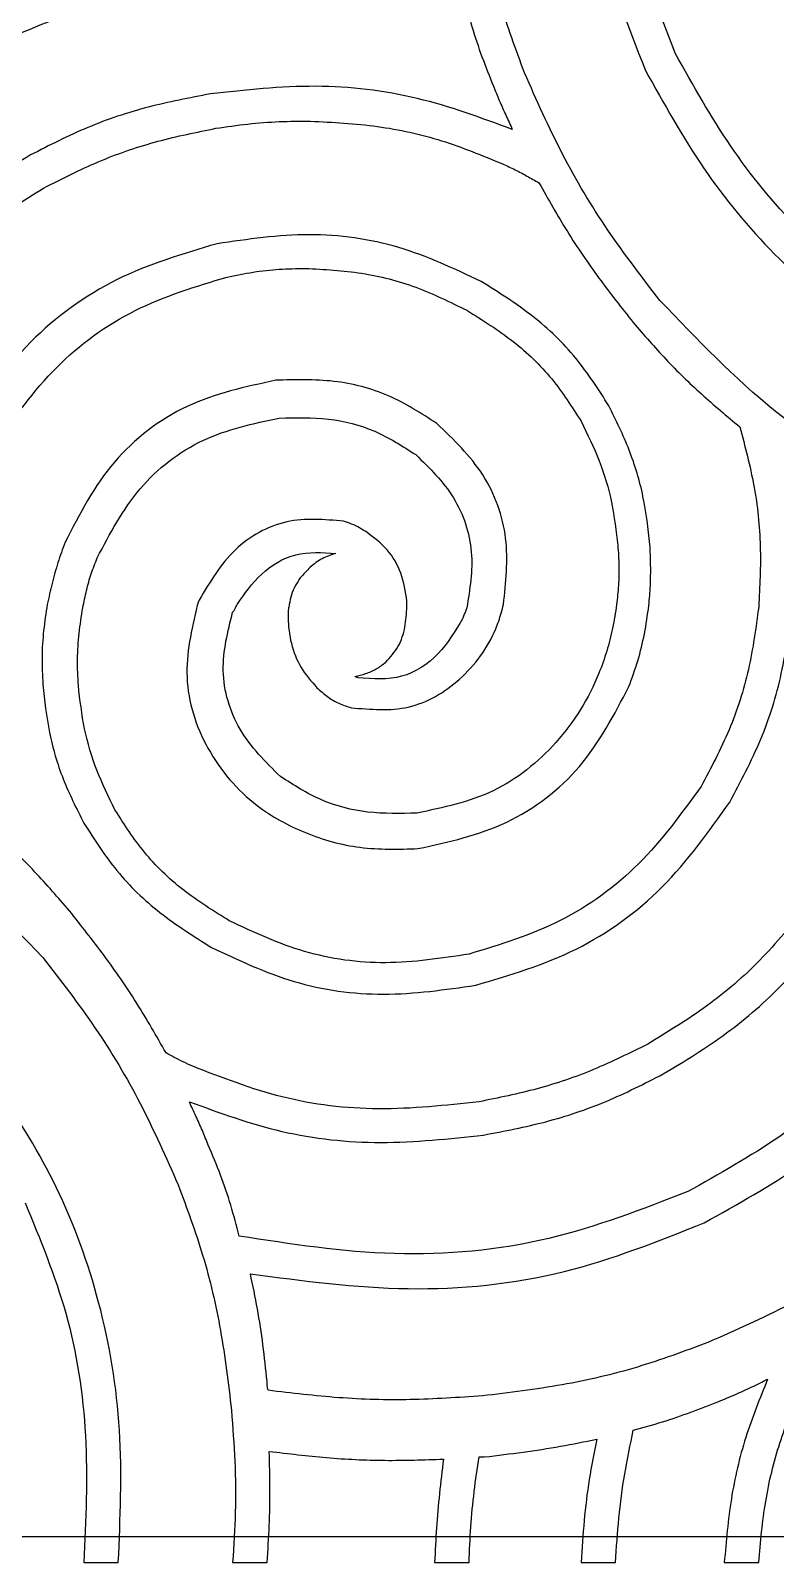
# Model space of a CAD drawing. Extents: x 0 to 371, y 0 to 260.
# Drawn here: x 27.23 to 44.98, y 0.05 to 36.57 of the extents above; entities that cross this region are included whole.
import ezdxf

# ---------------------------------------------------------------- set-up
doc = ezdxf.new("R2010")
doc.units = 0
doc.layers.add('Layer_1', color=7, linetype='CONTINUOUS')

msp = doc.modelspace()

# ---------------------------------------------------------------- linework, layer by layer
at = {"layer": 'Layer_1', "color": 7}
for points in [[(0.02646, 259.95312), (370.443122, 259.95312), (370.443122, 0.661457), (0.02646, 0.661457)], [(33.895606, 34.408445)], [(33.772615, 30.89858)]]:
    msp.add_lwpolyline(points, close=True, dxfattribs=at)
for points in [[(36.195206, 22.83344), (36.195206, 22.965731)], [(37.914998, 2.56646), (38.047289, 2.56646)], [(28.495418, 0.052918), (29.316039, 0.052918)], [(32.040938, 0.052918), (32.861043, 0.052918)], [(36.856664, 0.052918), (37.676769, 0.052918)], [(40.348958, 0.052918), (41.169063, 0.052918)], [(43.762186, 0.052918), (44.582291, 0.052918)]]:
    msp.add_lwpolyline(points, dxfattribs=at)
for points, knots in [([(42.597916, 36.009896), (42.16989, 37.112584), (41.288582, 39.38302), (40.968389, 43.113116), (41.366373, 45.589636), (41.565938, 46.831457)], [0, 0, 0, 0, 3.536436, 7.28153, 11.048228, 11.048228, 11.048228, 11.048228]), ([(40.693123, 46.566874), (40.518027, 45.304707), (40.169309, 42.790978), (40.542986, 39.022713), (41.444932, 36.728973), (41.883748, 35.613021)], [0, 0, 0, 0, 3.816573, 7.601078, 11.186883, 11.186883, 11.186883, 11.186883]), ([(38.999686, 35.559795), (38.793916, 36.114275), (38.374404, 37.244717), (37.95574, 39.048445), (37.805969, 40.294612), (37.72948, 40.931043)], [0, 0, 0, 0, 1.773057, 3.6148, 5.537175, 5.537175, 5.537175, 5.537175]), ([(49.450728, 33.125835), (49.01216, 33.483309), (48.141426, 34.193042), (47.048318, 35.48071), (46.180915, 36.817849), (45.535589, 38.183904), (45.073139, 39.53382), (44.887157, 40.465293), (44.794164, 40.931043)], [0, 0, 0, 0, 1.694336, 3.363942, 5.041931, 6.462934, 7.88643, 9.310004, 9.310004, 9.310004, 9.310004]), ([(26.696561, 36.380416), (27.367181, 36.667458), (28.741841, 37.255848), (30.986038, 37.739263), (32.535723, 37.82412), (33.321479, 37.867147)], [0, 0, 0, 0, 2.184858, 4.4786, 6.837881, 6.837881, 6.837881, 6.837881]), ([(37.544478, 37.411878), (37.609302, 37.160908), (37.737442, 36.664808), (37.976422, 35.940383), (38.164992, 35.474088), (38.258646, 35.242501)], [0, 0, 0, 0, 0.777492, 1.536895, 2.286196, 2.286196, 2.286196, 2.286196]), ([(47.386771, 30.189063), (46.747282, 30.726188), (45.460887, 31.806667), (43.847366, 33.78209), (43.016096, 35.26427), (42.597916, 36.009896)], [0, 0, 0, 0, 2.50184, 5.032695, 7.594725, 7.594725, 7.594725, 7.594725]), ([(42.227396, 30.135837), (41.801984, 30.68668), (40.947832, 31.792674), (39.862369, 33.611401), (39.289031, 34.9063), (38.999686, 35.559795)], [0, 0, 0, 0, 2.086879, 4.19008, 6.332929, 6.332929, 6.332929, 6.332929]), ([(41.883748, 35.613021), (42.322727, 34.825479), (43.194121, 33.262174), (44.892354, 31.19034), (46.242243, 30.060733), (46.910831, 29.501249)], [0, 0, 0, 0, 2.701851, 5.363294, 7.97507, 7.97507, 7.97507, 7.97507]), ([(31.511771, 35.057499), (31.013411, 34.962391), (30.019152, 34.772645), (28.574622, 34.290591), (27.675244, 33.831666), (27.225728, 33.602291)], [0, 0, 0, 0, 1.521205, 3.0349, 4.547437, 4.547437, 4.547437, 4.547437]), ([(38.708748, 34.210523), (37.962057, 34.486193), (36.45193, 35.043715), (33.992703, 35.332039), (32.347945, 35.15003), (31.511771, 35.057499)], [0, 0, 0, 0, 2.38255, 4.818536, 7.337633, 7.337633, 7.337633, 7.337633]), ([(38.258646, 35.242501), (38.304609, 35.127513), (38.39711, 34.8961), (38.550611, 34.553497), (38.655925, 34.325086), (38.708748, 34.210523)], [0, 0, 0, 0, 0.371463, 0.747572, 1.126046, 1.126046, 1.126046, 1.126046]), ([(31.644063, 34.236878), (31.89631, 34.273683), (32.397043, 34.346745), (33.149217, 34.40452), (33.647973, 34.407142), (33.895606, 34.408445)], [0, 0, 0, 0, 0.764628, 1.517858, 2.26062, 2.26062, 2.26062, 2.26062]), ([(33.895606, 34.408445), (34.429184, 34.38057), (35.485206, 34.325403), (37.031701, 33.98609), (37.99288, 33.588161), (38.470519, 33.390418)], [0, 0, 0, 0, 1.601446, 3.169476, 4.718375, 4.718375, 4.718375, 4.718375]), ([(27.622603, 32.861251), (28.049987, 33.074355), (28.900665, 33.498523), (30.253346, 33.956675), (31.180501, 34.143479), (31.644063, 34.236878)], [0, 0, 0, 0, 1.431634, 2.849563, 4.267399, 4.267399, 4.267399, 4.267399]), ([(27.225728, 33.602291), (26.713132, 33.290947), (25.689753, 32.669359), (24.327278, 31.47589), (23.562161, 30.549162), (23.177396, 30.083126)], [0, 0, 0, 0, 1.797007, 3.587655, 5.399073, 5.399073, 5.399073, 5.399073]), ([(38.470519, 33.390418), (38.572119, 33.345128), (38.772076, 33.255995), (39.059224, 33.09823), (39.248351, 32.993454), (39.343335, 32.940833)], [0, 0, 0, 0, 0.333559, 0.656472, 0.982273, 0.982273, 0.982273, 0.982273]), ([(23.838855, 29.580315), (24.196773, 30.01808), (24.907385, 30.88722), (26.188516, 31.992166), (27.143776, 32.571073), (27.622603, 32.861251)], [0, 0, 0, 0, 1.694336, 3.363942, 5.041931, 5.041931, 5.041931, 5.041931]), ([(39.343335, 32.940833), (39.563556, 32.549433), (40.003337, 31.767808), (40.760247, 30.656667), (41.315288, 29.956235), (41.592293, 29.60667)], [0, 0, 0, 0, 1.346866, 2.689695, 4.027539, 4.027539, 4.027539, 4.027539]), ([(31.670418, 31.485624), (30.853339, 31.243562), (29.225277, 30.761243), (27.108829, 29.221147), (26.115203, 27.826481), (25.611873, 27.119999)], [0, 0, 0, 0, 2.544135, 5.069289, 7.661578, 7.661578, 7.661578, 7.661578]), ([(37.967708, 30.585938), (37.323788, 30.889699), (36.02801, 31.500966), (33.843206, 31.802433), (32.400574, 31.592087), (31.670418, 31.485624)], [0, 0, 0, 0, 2.127754, 4.281735, 6.489169, 6.489169, 6.489169, 6.489169]), ([(26.378751, 26.696253), (26.835836, 27.338507), (27.740672, 28.6099), (29.672856, 30.015752), (31.160567, 30.465649), (31.908646, 30.691874)], [0, 0, 0, 0, 2.355551, 4.663002, 6.99681, 6.99681, 6.99681, 6.99681]), ([(31.908646, 30.691874), (32.115248, 30.733832), (32.526415, 30.817335), (33.150112, 30.886239), (33.565713, 30.894478), (33.772615, 30.89858)], [0, 0, 0, 0, 0.632265, 1.258296, 1.878937, 1.878937, 1.878937, 1.878937]), ([(33.772615, 30.89858), (34.222404, 30.875127), (35.117543, 30.828452), (36.426649, 30.490963), (37.224955, 30.095551), (37.623543, 29.898124)], [0, 0, 0, 0, 1.34924, 2.685161, 4.017308, 4.017308, 4.017308, 4.017308]), ([(41.010416, 27.622295), (40.761621, 28.010677), (40.255155, 28.801295), (39.212002, 29.805485), (38.38772, 30.322495), (37.967708, 30.585938)], [0, 0, 0, 0, 1.380479, 2.810201, 4.295596, 4.295596, 4.295596, 4.295596]), ([(52.44021, 23.759481), (51.079709, 24.241513), (48.44602, 25.17464), (44.927044, 27.310171), (43.109662, 29.212387), (42.227396, 30.135837)], [0, 0, 0, 0, 4.325799, 8.373986, 12.193383, 12.193383, 12.193383, 12.193383]), ([(37.623543, 29.898124), (38.001373, 29.662747), (38.741827, 29.201467), (39.677435, 28.305272), (40.12819, 27.598466), (40.348958, 27.252291)], [0, 0, 0, 0, 1.333712, 2.613745, 3.842465, 3.842465, 3.842465, 3.842465]), ([(41.592293, 29.60667), (41.846843, 29.311498), (42.359137, 28.717449), (43.211508, 27.889001), (43.823568, 27.378063), (44.132706, 27.119999)], [0, 0, 0, 0, 1.168926, 2.352519, 3.560401, 3.560401, 3.560401, 3.560401]), ([(33.072916, 28.231043), (32.348673, 28.0746), (30.908122, 27.763428), (29.076639, 26.360332), (28.392853, 25.038869), (28.045833, 24.368229)], [0, 0, 0, 0, 2.205182, 4.386198, 6.633616, 6.633616, 6.633616, 6.633616]), ([(36.909375, 27.199065), (36.535614, 27.441101), (35.783736, 27.927996), (34.446002, 28.269899), (33.534824, 28.244114), (33.072916, 28.231043)], [0, 0, 0, 0, 1.329611, 2.674722, 4.057669, 4.057669, 4.057669, 4.057669]), ([(41.989168, 24.315003), (41.945445, 24.698865), (41.85818, 25.465007), (41.521086, 26.580523), (41.181119, 27.27406), (41.010416, 27.622295)], [0, 0, 0, 0, 1.157449, 2.310129, 3.4726, 3.4726, 3.4726, 3.4726]), ([(28.813228, 23.99771), (29.116197, 24.573802), (29.714108, 25.710724), (31.284566, 26.93321), (32.528985, 27.198456), (33.152498, 27.331356)], [0, 0, 0, 0, 1.939308, 3.827231, 5.723082, 5.723082, 5.723082, 5.723082]), ([(33.152498, 27.331356), (33.544354, 27.340822), (34.316983, 27.359485), (35.450159, 27.070674), (36.089123, 26.661714), (36.406563, 26.458541)], [0, 0, 0, 0, 1.173202, 2.313221, 3.438758, 3.438758, 3.438758, 3.438758]), ([(38.496875, 22.886666), (38.555199, 23.413723), (38.672965, 24.477931), (38.097377, 26.062506), (37.308092, 26.817613), (36.909375, 27.199065)], [0, 0, 0, 0, 1.577528, 3.185267, 4.826555, 4.826555, 4.826555, 4.826555]), ([(40.348958, 27.252291), (40.502136, 26.941285), (40.806891, 26.322522), (41.102742, 25.321474), (41.182239, 24.63466), (41.222289, 24.288648)], [0, 0, 0, 0, 1.038912, 2.066965, 3.110732, 3.110732, 3.110732, 3.110732]), ([(44.132706, 27.119999), (44.256121, 26.654167), (44.503307, 25.721164), (44.65642, 24.276471), (44.606957, 23.313608), (44.582291, 22.83344)], [0, 0, 0, 0, 1.444482, 2.893114, 4.334162, 4.334162, 4.334162, 4.334162]), ([(36.406563, 26.458541), (36.735442, 26.137925), (37.392445, 25.49743), (37.841542, 24.144979), (37.695684, 23.249826), (37.623543, 22.807085)], [0, 0, 0, 0, 1.365466, 2.727799, 4.061015, 4.061015, 4.061015, 4.061015]), ([(34.686771, 24.871041), (34.228758, 24.911148), (33.30147, 24.992347), (31.987795, 24.253156), (31.498995, 23.420851), (31.247188, 22.992087)], [0, 0, 0, 0, 1.356338, 2.746027, 4.222582, 4.222582, 4.222582, 4.222582]), ([(35.242293, 24.606458), (35.185058, 24.642048), (35.067775, 24.714977), (34.88227, 24.805522), (34.75098, 24.849522), (34.686771, 24.871041)], [0, 0, 0, 0, 0.202151, 0.414237, 0.617239, 0.617239, 0.617239, 0.617239]), ([(36.195206, 22.965731), (36.16024, 23.191664), (36.092368, 23.630214), (35.756042, 24.216914), (35.413266, 24.476819), (35.242293, 24.606458)], [0, 0, 0, 0, 0.682479, 1.32474, 1.963902, 1.963902, 1.963902, 1.963902]), ([(28.045833, 24.368229), (27.98751, 24.20758), (27.870594, 23.885535), (27.733975, 23.389363), (27.659724, 23.054221), (27.622603, 22.886666)], [0, 0, 0, 0, 0.512559, 1.027502, 1.54235, 1.54235, 1.54235, 1.54235]), ([(32.146875, 22.886666), (32.325642, 23.140776), (32.683798, 23.649878), (33.534314, 24.170832), (34.176469, 24.126237), (34.501769, 24.103646)], [0, 0, 0, 0, 0.929904, 1.863034, 2.821039, 2.821039, 2.821039, 2.821039]), ([(34.501769, 24.103646), (34.390595, 24.066808), (34.168107, 23.993087), (33.884256, 23.781514), (33.730942, 23.607623), (33.654793, 23.521253)], [0, 0, 0, 0, 0.349496, 0.699425, 1.044749, 1.044749, 1.044749, 1.044749]), ([(41.222289, 24.288648), (41.234742, 24.130352), (41.259476, 23.81596), (41.24319, 23.346998), (41.211228, 23.039013), (41.195418, 22.886666)], [0, 0, 0, 0, 0.476032, 0.945452, 1.404949, 1.404949, 1.404949, 1.404949]), ([(41.962813, 22.859795), (41.976998, 23.018749), (42.005502, 23.338171), (42.010002, 23.824284), (41.996169, 24.150099), (41.989168, 24.315003)], [0, 0, 0, 0, 0.478603, 0.961761, 1.456911, 1.456911, 1.456911, 1.456911]), ([(28.469063, 22.807085), (28.49715, 22.94561), (28.552567, 23.21893), (28.663513, 23.618434), (28.763633, 23.87207), (28.813228, 23.99771)], [0, 0, 0, 0, 0.424009, 0.8366, 1.2416, 1.2416, 1.2416, 1.2416]), ([(33.654793, 23.521253), (33.612538, 23.457721), (33.527693, 23.330153), (33.431496, 23.117152), (33.404053, 22.963948), (33.39021, 22.886666)], [0, 0, 0, 0, 0.228846, 0.459505, 0.6943, 0.6943, 0.6943, 0.6943]), ([(27.622603, 22.886666), (27.590884, 22.681256), (27.526788, 22.266177), (27.484623, 21.628441), (27.505894, 21.1989), (27.516666, 20.981356)], [0, 0, 0, 0, 0.623438, 1.259798, 1.912811, 1.912811, 1.912811, 1.912811]), ([(28.363127, 20.955001), (28.352346, 21.164031), (28.33097, 21.578488), (28.374063, 22.198438), (28.437414, 22.604318), (28.469063, 22.807085)], [0, 0, 0, 0, 0.627466, 1.244117, 1.859713, 1.859713, 1.859713, 1.859713]), ([(31.194478, 22.859795), (31.061458, 22.288049), (30.793838, 21.137766), (31.357505, 19.384906), (32.441873, 18.118192), (33.764309, 17.398218), (35.082559, 17.027919), (35.996638, 17.053083), (36.459789, 17.065833)], [0, 0, 0, 0, 1.73369, 3.487973, 5.285129, 6.608863, 7.955425, 9.338494, 9.338494, 9.338494, 9.338494]), ([(31.247188, 22.992087), (31.239952, 22.980957), (31.223912, 22.956285), (31.215069, 22.908678), (31.201664, 22.876854), (31.194478, 22.859795)], [0, 0, 0, 0, 0.039476, 0.087505, 0.142997, 0.142997, 0.142997, 0.142997]), ([(33.178853, 18.785624), (32.824206, 19.135593), (32.121222, 19.829303), (31.688555, 21.303757), (31.924701, 22.240206), (32.040938, 22.701148)], [0, 0, 0, 0, 1.479953, 2.933571, 4.342663, 4.342663, 4.342663, 4.342663]), ([(32.040938, 22.701148), (32.056917, 22.720502), (32.088628, 22.75891), (32.118275, 22.824515), (32.137709, 22.866748), (32.146875, 22.886666)], [0, 0, 0, 0, 0.074948, 0.148729, 0.214586, 0.214586, 0.214586, 0.214586]), ([(33.39021, 22.886666), (33.383083, 22.851482), (33.368918, 22.781549), (33.364208, 22.67483), (33.361428, 22.399729), (33.418479, 21.954054), (33.64187, 21.367951), (33.915288, 21.057262), (34.051668, 20.902291)], [0, 0, 0, 0, 0.107533, 0.213734, 0.319652, 0.933139, 1.551137, 2.166175, 2.166175, 2.166175, 2.166175]), ([(34.872289, 20.425835), (35.332347, 20.384843), (36.263736, 20.301854), (37.545046, 21.05411), (38.16064, 21.906049), (38.385792, 22.490317), (38.445442, 22.68544), (38.479465, 22.818554), (38.496875, 22.886666)], [0, 0, 0, 0, 1.356337, 2.745907, 4.222353, 4.421867, 4.623134, 4.834031, 4.834031, 4.834031, 4.834031]), ([(35.692394, 21.510523), (35.800453, 21.630531), (36.018331, 21.872502), (36.16745, 22.347583), (36.18596, 22.671602), (36.195206, 22.83344)], [0, 0, 0, 0, 0.479683, 0.967182, 1.45365, 1.45365, 1.45365, 1.45365]), ([(41.195418, 22.886666), (41.165919, 22.697221), (41.107655, 22.323051), (40.965259, 21.774195), (40.63068, 20.808524), (39.844112, 19.54348), (38.307605, 18.307818), (37.058686, 18.044319), (36.432918, 17.912293)], [0, 0, 0, 0, 0.574893, 1.135461, 1.698344, 3.637651, 5.525575, 7.421426, 7.421426, 7.421426, 7.421426]), ([(37.623543, 22.807085), (37.612777, 22.778217), (37.590358, 22.7181), (37.551308, 22.631486), (37.528888, 22.571369), (37.518123, 22.542501)], [0, 0, 0, 0, 0.092409, 0.192438, 0.284847, 0.284847, 0.284847, 0.284847]), ([(41.486873, 20.928646), (41.561042, 21.133552), (41.710239, 21.545733), (41.869515, 22.19272), (41.93143, 22.635407), (41.962813, 22.859795)], [0, 0, 0, 0, 0.653464, 1.314483, 1.993941, 1.993941, 1.993941, 1.993941]), ([(44.582291, 22.83344), (44.515372, 22.332857), (44.381556, 21.331858), (43.91636, 19.882104), (43.442997, 18.991862), (43.206664, 18.547396)], [0, 0, 0, 0, 1.513325, 3.026145, 4.534517, 4.534517, 4.534517, 4.534517]), ([(43.894478, 18.176876), (44.15368, 18.664975), (44.672083, 19.641169), (45.170919, 21.236172), (45.307553, 22.335588), (45.376041, 22.886666)], [0, 0, 0, 0, 1.655747, 3.311482, 4.975489, 4.975489, 4.975489, 4.975489]), ([(37.518123, 22.542501), (37.346015, 22.251448), (36.999855, 21.666053), (36.086625, 21.056919), (35.38474, 21.112159), (35.030936, 21.140003)], [0, 0, 0, 0, 1.011101, 2.033623, 3.072952, 3.072952, 3.072952, 3.072952]), ([(34.951355, 21.166874), (35.039614, 21.188152), (35.217048, 21.230927), (35.471759, 21.34187), (35.618601, 21.454116), (35.692394, 21.510523)], [0, 0, 0, 0, 0.272222, 0.547266, 0.825112, 0.825112, 0.825112, 0.825112]), ([(17.303853, 20.849065), (18.664354, 20.367034), (21.298043, 19.433906), (24.817019, 17.298375), (26.6344, 15.396159), (27.516666, 14.47271)], [0, 0, 0, 0, 4.325799, 8.373986, 12.193382, 12.193382, 12.193382, 12.193382]), ([(27.516666, 20.981356), (27.558729, 20.597697), (27.64265, 19.832239), (27.969767, 18.712106), (28.319377, 18.021706), (28.495418, 17.674065)], [0, 0, 0, 0, 1.156623, 2.307632, 3.475039, 3.475039, 3.475039, 3.475039]), ([(29.236458, 17.991874), (29.083283, 18.302837), (28.778551, 18.921476), (28.482657, 19.92234), (28.403172, 20.609033), (28.363127, 20.955001)], [0, 0, 0, 0, 1.03879, 2.066605, 3.11024, 3.11024, 3.11024, 3.11024]), ([(34.051668, 20.902291), (34.131907, 20.828728), (34.289574, 20.684179), (34.568039, 20.51954), (34.770409, 20.457213), (34.872289, 20.425835)], [0, 0, 0, 0, 0.326106, 0.640784, 0.959816, 0.959816, 0.959816, 0.959816]), ([(35.030936, 21.140003), (35.021896, 21.14178), (35.003115, 21.145471), (34.979176, 21.161407), (34.960394, 21.165098), (34.951355, 21.166874)], [0, 0, 0, 0, 0.027412, 0.056953, 0.084365, 0.084365, 0.084365, 0.084365]), ([(36.459789, 17.065833), (37.184293, 17.224239), (38.625992, 17.539452), (40.450736, 18.946732), (41.138754, 20.262768), (41.486873, 20.928646)], [0, 0, 0, 0, 2.206856, 4.391448, 6.628866, 6.628866, 6.628866, 6.628866]), ([(36.432918, 17.912293), (36.041057, 17.90286), (35.268397, 17.884261), (34.135259, 18.173395), (33.496294, 18.582419), (33.178853, 18.785624)], [0, 0, 0, 0, 1.173205, 2.313288, 3.43889, 3.43889, 3.43889, 3.43889]), ([(43.206664, 18.547396), (42.742993, 17.905667), (41.827246, 16.638256), (39.899833, 15.232059), (38.418847, 14.779204), (37.676769, 14.552291)], [0, 0, 0, 0, 2.366487, 4.673792, 6.990994, 6.990994, 6.990994, 6.990994]), ([(28.15177, 15.583753), (27.879229, 15.898463), (27.330047, 16.532617), (26.423129, 17.422713), (25.760479, 17.959118), (25.426355, 18.229587)], [0, 0, 0, 0, 1.248722, 2.516229, 3.805333, 3.805333, 3.805333, 3.805333]), ([(31.961873, 15.346041), (31.584043, 15.581418), (30.843589, 16.042698), (29.907981, 16.938893), (29.457226, 17.6457), (29.236458, 17.991874)], [0, 0, 0, 0, 1.333712, 2.613745, 3.842465, 3.842465, 3.842465, 3.842465]), ([(37.835416, 13.811251), (38.652534, 14.05332), (40.280698, 14.53566), (42.397373, 16.075676), (43.391105, 17.470388), (43.894478, 18.176876)], [0, 0, 0, 0, 2.544261, 5.069616, 7.661989, 7.661989, 7.661989, 7.661989]), ([(28.495418, 17.674065), (28.744208, 17.28572), (29.250651, 16.495195), (30.293883, 15.491258), (31.118122, 14.974342), (31.538127, 14.710938)], [0, 0, 0, 0, 1.380369, 2.809918, 4.295238, 4.295238, 4.295238, 4.295238]), ([(30.453438, 12.197396), (30.224648, 12.597214), (29.769027, 13.393427), (28.994364, 14.521503), (28.43118, 15.231503), (28.15177, 15.583753)], [0, 0, 0, 0, 1.381542, 2.751258, 4.099919, 4.099919, 4.099919, 4.099919]), ([(37.676769, 14.552291), (37.016451, 14.451082), (35.710603, 14.25093), (33.72807, 14.52284), (32.54885, 15.072459), (31.961873, 15.346041)], [0, 0, 0, 0, 1.997914, 3.95108, 5.886882, 5.886882, 5.886882, 5.886882]), ([(45.720206, 15.68969), (45.362288, 15.251925), (44.651675, 14.382784), (43.370545, 13.277839), (42.415284, 12.698932), (41.936458, 12.408753)], [0, 0, 0, 0, 1.694336, 3.363942, 5.041931, 5.041931, 5.041931, 5.041931]), ([(29.316039, 0.052918), (29.362093, 1.105359), (29.453155, 3.186345), (28.950158, 6.222716), (27.951395, 8.970093), (26.503169, 11.336708), (24.830315, 13.421196), (23.477107, 14.549149), (22.806876, 15.107813)], [0, 0, 0, 0, 3.153613, 6.235622, 9.164327, 11.866178, 14.527621, 17.139397, 17.139397, 17.139397, 17.139397]), ([(42.306978, 11.694585), (42.819536, 12.005923), (43.842817, 12.627484), (45.205052, 13.821032), (45.970068, 14.747721), (46.354793, 15.213749)], [0, 0, 0, 0, 1.796894, 3.587356, 5.398685, 5.398685, 5.398685, 5.398685]), ([(31.538127, 14.710938), (32.182047, 14.407176), (33.477824, 13.795909), (35.662628, 13.494442), (37.10526, 13.704789), (37.835416, 13.811251)], [0, 0, 0, 0, 2.127754, 4.281735, 6.489169, 6.489169, 6.489169, 6.489169]), ([(27.516666, 14.47271), (27.942079, 13.921867), (28.796231, 12.815872), (29.881694, 10.997146), (30.455031, 9.702247), (30.744377, 9.048751)], [0, 0, 0, 0, 2.086879, 4.19008, 6.332929, 6.332929, 6.332929, 6.332929]), ([(48.709688, 13.67896), (48.172563, 13.039471), (47.092084, 11.753076), (45.116661, 10.139555), (43.634481, 9.308284), (42.888855, 8.890105)], [0, 0, 0, 0, 2.50184, 5.032695, 7.594725, 7.594725, 7.594725, 7.594725]), ([(43.28573, 8.149065), (44.073271, 8.588045), (45.636577, 9.459439), (47.708411, 11.157672), (48.838018, 12.507561), (49.397501, 13.176148)], [0, 0, 0, 0, 2.701851, 5.363294, 7.97507, 7.97507, 7.97507, 7.97507]), ([(31.088541, 11.879587), (31.01188, 11.914422), (30.863365, 11.981909), (30.651316, 12.087545), (30.517873, 12.161625), (30.453438, 12.197396)], [0, 0, 0, 0, 0.252608, 0.48937, 0.710447, 0.710447, 0.710447, 0.710447]), ([(41.936458, 12.408753), (41.509073, 12.195649), (40.658396, 11.771481), (39.305715, 11.31333), (38.37856, 11.126526), (37.914998, 11.033126)], [0, 0, 0, 0, 1.431634, 2.849563, 4.267399, 4.267399, 4.267399, 4.267399]), ([(37.914998, 11.033126), (37.116789, 10.945941), (35.55163, 10.774985), (33.213113, 11.050619), (31.791062, 11.605476), (31.088541, 11.879587)], [0, 0, 0, 0, 2.40486, 4.715544, 6.971607, 6.971607, 6.971607, 6.971607]), ([(38.020418, 10.239376), (38.518821, 10.334489), (39.513201, 10.52425), (40.957918, 11.006257), (41.857417, 11.465207), (42.306978, 11.694585)], [0, 0, 0, 0, 1.521336, 3.035266, 4.547924, 4.547924, 4.547924, 4.547924]), ([(31.459061, 10.001148), (31.413098, 10.116136), (31.320598, 10.34755), (31.167097, 10.690153), (31.061782, 10.918563), (31.00896, 11.033126)], [0, 0, 0, 0, 0.371463, 0.747572, 1.126046, 1.126046, 1.126046, 1.126046]), ([(31.00896, 11.033126), (31.736026, 10.767846), (33.206399, 10.23136), (35.602489, 9.976321), (37.204324, 10.150591), (38.020418, 10.239376)], [0, 0, 0, 0, 2.315932, 4.683594, 7.142714, 7.142714, 7.142714, 7.142714]), ([(32.199585, 7.831771), (32.134349, 8.07685), (32.003805, 8.567275), (31.758483, 9.29274), (31.559345, 9.763884), (31.459061, 10.001148)], [0, 0, 0, 0, 0.760733, 1.522297, 2.294881, 2.294881, 2.294881, 2.294881]), ([(30.744377, 9.048751), (30.950147, 8.494271), (31.369658, 7.36383), (31.788322, 5.560101), (31.938093, 4.313934), (32.014583, 3.677504)], [0, 0, 0, 0, 1.773057, 3.6148, 5.537175, 5.537175, 5.537175, 5.537175]), ([(42.888855, 8.890105), (41.799251, 8.467419), (39.557781, 7.597896), (35.876465, 7.260094), (33.42844, 7.64071), (32.199585, 7.831771)], [0, 0, 0, 0, 3.494909, 7.189522, 10.913489, 10.913489, 10.913489, 10.913489]), ([(27.093436, 8.625521), (27.451548, 7.758603), (28.186546, 5.979316), (28.631156, 3.052329), (28.541009, 1.060335), (28.495418, 0.052918)], [0, 0, 0, 0, 2.806706, 5.760562, 8.782936, 8.782936, 8.782936, 8.782936]), ([(48.789269, 8.519585), (48.238426, 8.094172), (47.132431, 7.240021), (45.313705, 6.154557), (44.018806, 5.58122), (43.365311, 5.291875)], [0, 0, 0, 0, 2.086879, 4.19008, 6.332929, 6.332929, 6.332929, 6.332929]), ([(32.464168, 6.932085), (33.715063, 6.76406), (36.20322, 6.42984), (39.92732, 6.807035), (42.187216, 7.710096), (43.28573, 8.149065)], [0, 0, 0, 0, 3.780651, 7.520103, 11.057124, 11.057124, 11.057124, 11.057124]), ([(32.861043, 4.365833), (32.831074, 4.656478), (32.771376, 5.235426), (32.640575, 6.092179), (32.522583, 6.653961), (32.464168, 6.932085)], [0, 0, 0, 0, 0.876497, 1.745927, 2.598393, 2.598393, 2.598393, 2.598393]), ([(43.365311, 5.291875), (42.81083, 5.086104), (41.680389, 4.666593), (39.876661, 4.247929), (38.630494, 4.098158), (37.994063, 4.021668)], [0, 0, 0, 0, 1.773057, 3.6148, 5.537175, 5.537175, 5.537175, 5.537175]), ([(41.592293, 3.201563), (41.826009, 3.266279), (42.289092, 3.394506), (42.966652, 3.631072), (43.544079, 3.85153), (44.026557, 4.053741), (44.414302, 4.231339), (44.668355, 4.356542), (44.794164, 4.418543)], [0, 0, 0, 0, 0.727343, 1.441154, 2.15188, 2.581422, 3.010327, 3.431086, 3.431086, 3.431086, 3.431086]), ([(44.794164, 4.418543), (44.608667, 3.959195), (44.235632, 3.035447), (43.892869, 1.56416), (43.80596, 0.559126), (43.762186, 0.052918)], [0, 0, 0, 0, 1.484712, 2.985751, 4.509004, 4.509004, 4.509004, 4.509004]), ([(32.887914, 4.15396), (32.880813, 4.177976), (32.867353, 4.223496), (32.861011, 4.295102), (32.861032, 4.341648), (32.861043, 4.365833)], [0, 0, 0, 0, 0.074946, 0.142053, 0.21463, 0.21463, 0.21463, 0.21463]), ([(37.994063, 4.021668), (37.421823, 3.982799), (36.281842, 3.905366), (34.572971, 3.952325), (33.44795, 4.086946), (32.887914, 4.15396)], [0, 0, 0, 0, 1.720065, 3.42661, 5.118202, 5.118202, 5.118202, 5.118202]), ([(44.582291, 0.052918), (44.625804, 0.538924), (44.711822, 1.499677), (45.049264, 2.899175), (45.409384, 3.773314), (45.587914, 4.20667)], [0, 0, 0, 0, 1.462718, 2.89155, 4.29631, 4.29631, 4.29631, 4.29631]), ([(32.014583, 3.677504), (32.044407, 3.272404), (32.103853, 2.464971), (32.120938, 1.254097), (32.06753, 0.452193), (32.040938, 0.052918)], [0, 0, 0, 0, 1.21851, 2.428701, 3.628805, 3.628805, 3.628805, 3.628805]), ([(38.047289, 2.56646), (38.352892, 2.603397), (38.957469, 2.676471), (39.849682, 2.812519), (40.432143, 2.931162), (40.719478, 2.98969)], [0, 0, 0, 0, 0.92348, 1.826927, 2.706521, 2.706521, 2.706521, 2.706521]), ([(40.719478, 2.98969), (40.655773, 2.669971), (40.527811, 2.027757), (40.412289, 1.045796), (40.37016, 0.385321), (40.348958, 0.052918)], [0, 0, 0, 0, 0.977702, 1.96389, 2.963097, 2.963097, 2.963097, 2.963097]), ([(41.169063, 0.052918), (41.192061, 0.405685), (41.238063, 1.111304), (41.37504, 2.163872), (41.519902, 2.855792), (41.592293, 3.201563)], [0, 0, 0, 0, 1.060427, 2.121111, 3.180638, 3.180638, 3.180638, 3.180638]), ([(32.861043, 0.052918), (32.882369, 0.344143), (32.925126, 0.928009), (32.934916, 1.811053), (32.921182, 2.401543), (32.914269, 2.698752)], [0, 0, 0, 0, 0.875831, 1.755925, 2.647805, 2.647805, 2.647805, 2.647805]), ([(32.914269, 2.698752), (33.368726, 2.644137), (34.283275, 2.534231), (35.671362, 2.465805), (36.601297, 2.497728), (37.068021, 2.51375)], [0, 0, 0, 0, 1.372992, 2.763011, 4.163579, 4.163579, 4.163579, 4.163579]), ([(37.676769, 0.052918), (37.689121, 0.334952), (37.713775, 0.897925), (37.792727, 1.736846), (37.874364, 2.290758), (37.914998, 2.56646)], [0, 0, 0, 0, 0.846837, 1.690392, 2.526343, 2.526343, 2.526343, 2.526343]), ([(37.068021, 2.51375), (37.034609, 2.240497), (36.967879, 1.694772), (36.893517, 0.874268), (36.868938, 0.326468), (36.856664, 0.052918)], [0, 0, 0, 0, 0.825855, 1.649349, 2.470739, 2.470739, 2.470739, 2.470739])]:
    msp.add_open_spline(points, degree=3, knots=knots, dxfattribs=at)

doc.saveas('drawing.dxf')
